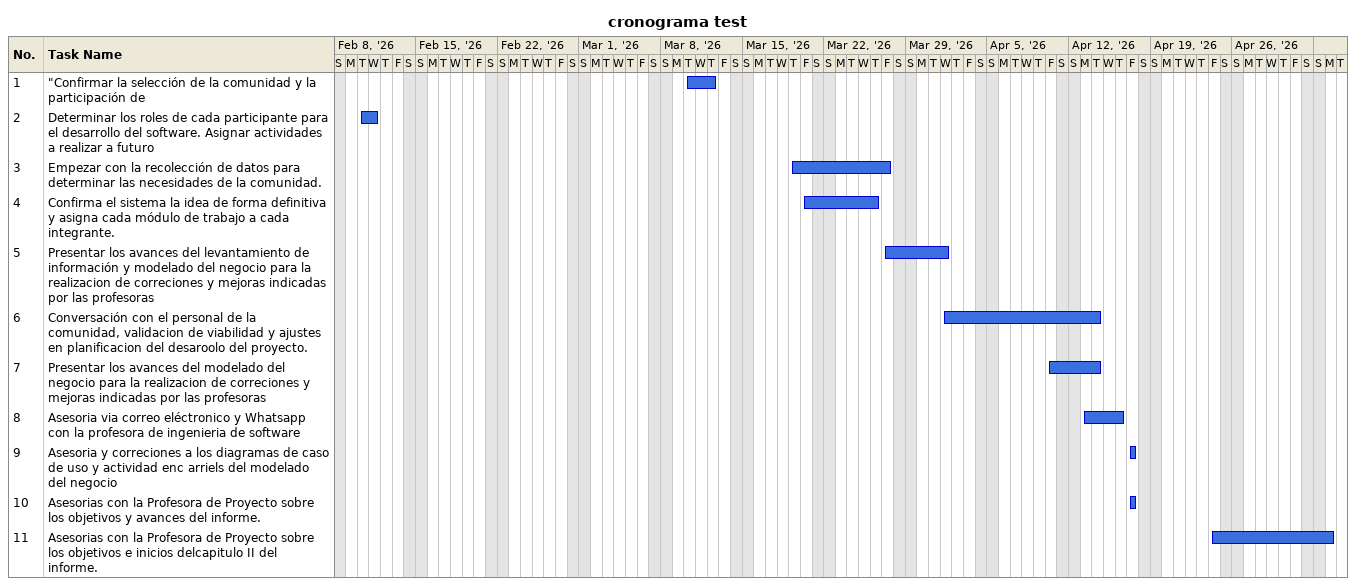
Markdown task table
cronograma test

| ID | Task | Start | Finish |
|---|---|---|---|
| 1 | "Confirmar la selección de la comunidad y la participación de | 2026-03-10 | 2026-03-12 |
| 2 | Determinar los roles de cada participante para el desarrollo del software. Asignar actividades a realizar a futuro | 2026-02-10 | 2026-02-11 |
| 3 | Empezar con la recolección de datos para determinar las necesidades de la comunidad. | 2026-03-19 | 2026-03-27 |
| 4 | Confirma el sistema la idea de forma definitiva y asigna cada módulo de trabajo a cada integrante. | 2026-03-20 | 2026-03-26 |
| 5 | Presentar los avances del levantamiento de información y modelado del negocio para la realizacion de correciones y mejoras indicadas por las profesoras | 2026-03-27 | 2026-04-01 |
| 6 | Conversación con el personal de la comunidad, validacion de viabilidad y ajustes en planificacion del desaroolo del proyecto. | 2026-04-01 | 2026-04-14 |
| 7 | Presentar los avances del modelado del negocio para la realizacion de correciones y mejoras indicadas por las profesoras | 2026-04-10 | 2026-04-14 |
| 8 | Asesoria via correo eléctronico y Whatsapp con la profesora de ingenieria de software | 2026-04-13 | 2026-04-16 |
| 9 | Asesoria y correciones a los diagramas de caso de uso y actividad enc arriels del modelado del negocio | 2026-04-17 | 2026-04-17 |
| 10 | Asesorias con la Profesora de Proyecto sobre los objetivos y avances del informe. | 2026-04-17 | 2026-04-17 |
| 11 | Asesorias con la Profesora de Proyecto sobre los objetivos e inicios delcapitulo II del informe. | 2026-04-24 | 2026-05-04 |
